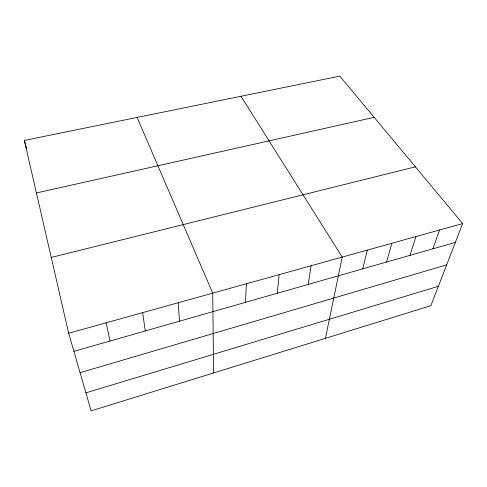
<?xml version="1.0" encoding="UTF-8"?>
<svg xmlns="http://www.w3.org/2000/svg" width="487" height="487" viewBox="0 0 487 487"><rect width="100%" height="100%" fill="white"/><g stroke="black" fill="none" stroke-linecap="round" stroke-linejoin="round"><path stroke-width="0.73" d="M245.478 302.342L246.373 283.769M277.213 293.284L279.148 274.644M308.161 284.445L311.09 265.756M325.426 338.343L342.227 257.087L240.986 96.262M362.687 268.873L367.301 250.105M386.544 262.061L391.871 243.269M409.932 255.377L415.941 236.572M432.864 248.827L439.53 230.004M462.65 223.57L430.861 305.702L91.112 410.876L68.673 333.23L24.35 140.42L339.804 76.124L462.65 223.57L68.673 333.23M85.907 392.857L438.367 286.313M80.075 372.683L446.67 264.849M73.908 351.34L455.357 242.404M51.251 257.434L415.393 166.846M36.428 192.955L374.144 117.343M137.103 117.44L212.722 293.131L213.61 372.957M24.35 140.42L26.548 148.474M106.178 322.79L110.056 341.016M142.667 312.636L145.254 330.965M178.163 302.756L179.533 321.177"/></g></svg>
